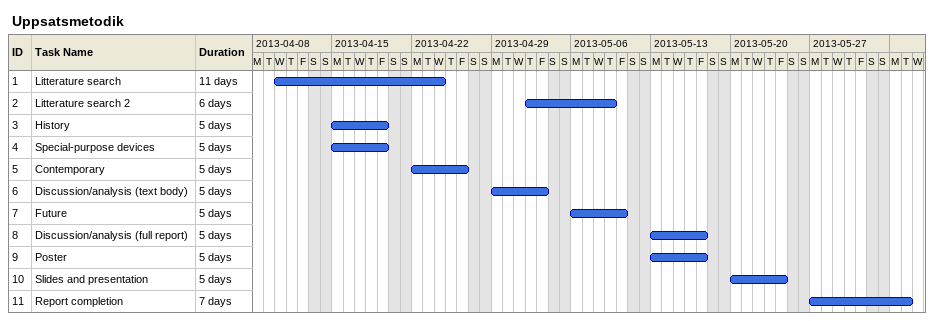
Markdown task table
Uppsatsmetodik

| ID | Task | Duration | Start | Finish |
|---|---|---|---|---|
| 1 | Litterature search | 11d | 2013-04-10 | 2013-04-24 |
| 2 | Litterature search 2 | 6d | 2013-05-02 | 2013-05-09 |
| 3 | History | 5d | 2013-04-15 | 2013-04-19 |
| 4 | Special-purpose devices | 5d | 2013-04-15 | 2013-04-19 |
| 5 | Contemporary | 5d | 2013-04-22 | 2013-04-26 |
| 6 | Discussion/analysis (text body) | 5d | 2013-04-29 | 2013-05-03 |
| 7 | Future | 5d | 2013-05-06 | 2013-05-10 |
| 8 | Discussion/analysis (full report) | 5d | 2013-05-13 | 2013-05-17 |
| 9 | Poster | 5d | 2013-05-13 | 2013-05-17 |
| 10 | Slides and presentation | 5d | 2013-05-20 | 2013-05-24 |
| 11 | Report completion | 7d | 2013-05-27 | 2013-06-04 |
